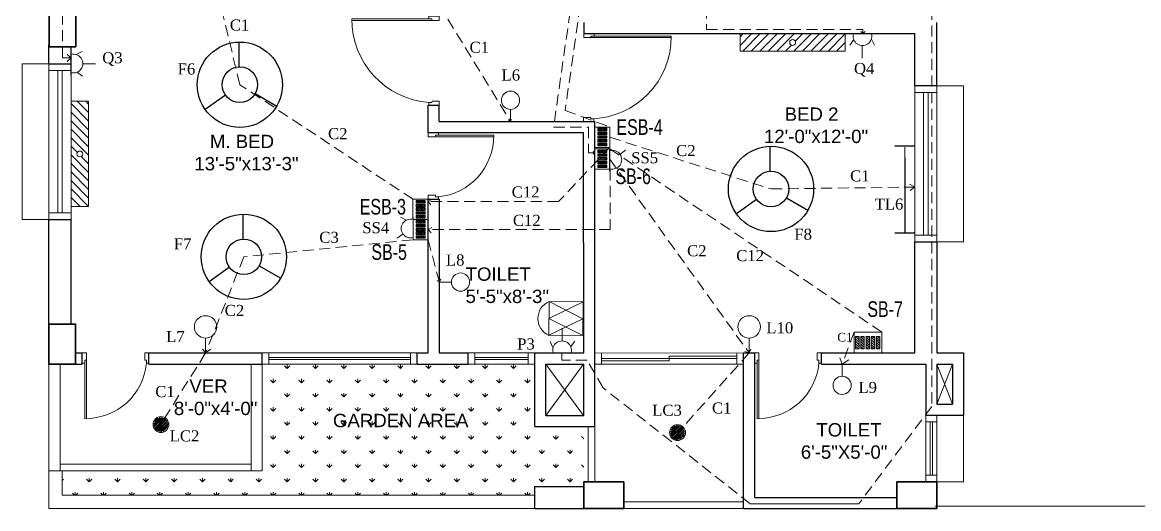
# Model space of a CAD drawing. Header units: inches. Extents: x -2030 to 2685, y 12 to 1110.
# Drawn here: x 1674 to 2176, y 291 to 510 of the extents above; entities that cross this region are included whole.
import ezdxf

# ---------------------------------------------------------------- set-up
doc = ezdxf.new("R2010")
doc.units = ezdxf.units.IN
doc.header["$LTSCALE"] = 20
doc.header["$MEASUREMENT"] = 0
doc.linetypes.add('DASHED', pattern=[0.75, 0.5, -0.25])
doc.linetypes.add('HIDDEN', pattern=[0.375, 0.25, -0.125])
for name, color, linetype, lineweight in [('BOUNDARY', 12, 'Continuous', 30), ('CKT', 10, 'Continuous', 20), ('Conduit', 104, 'HIDDEN', 5), ('E-FITTTINGS', 6, 'Continuous', 20), ('FIX', 32, 'Continuous', 15), ('Has', 175, 'Continuous', 9), ('PLANTS', 84, 'Continuous', 0), ('RAILING', 12, 'Continuous', 0), ('s t column', 1, 'Continuous', 35), ('SUNSADE', 54, 'Continuous', 9), ('TEXT', 7, 'Continuous', 5), ('WALL', 7, 'Continuous', 30), ('WINDOW', 150, 'Continuous', 0)]:
    doc.layers.add(name, color=color, linetype=linetype, lineweight=lineweight)
doc.layers.add('FAN', color=5, linetype='Continuous')
doc.layers.add('HATCH', color=7, linetype='Continuous', lineweight=13, true_color=0x422a0b)
doc.layers.add('TILES2', color=7, linetype='Continuous', lineweight=20, true_color=0xa8a8a8)
doc.styles.add('ARIAL', font='arial.ttf')
doc.styles.get("Standard").update_dxf_attribs({"font": 'times.ttf'})
doc.styles.add('STYLE2', font='swisscl.ttf')
pattern_1 = [(135, (6278.06025, 3447.2137), (-0.55242717, -0.55242717), [])]

# ---------------------------------------------------------------- blocks, each defined once
blk = doc.blocks.new('dhhjj')
at = {"layer": 'FIX'}
for p, q in [((61441.53, -23874.25), (61442.49, -23869.71)), ((61442.49, -23869.71), (61444.31, -23870.1)), ((61444.31, -23870.1), (61443.63, -23873.28)), ((61442.95, -23873.13), (61435.45, -23908.44)), ((61443.63, -23873.28), (61436.13, -23908.59)), ((61442.66, -23874.49), (61441.53, -23874.25)), ((61442.95, -23873.13), (61442.66, -23874.49)), ((61443.63, -23873.28), (61442.95, -23873.13)), ((61479.81, -23877.6), (61479.13, -23880.78)), ((61479.13, -23880.78), (61479.81, -23880.93)), ((61479.81, -23880.93), (61479.52, -23882.29)), ((61479.52, -23882.29), (61480.66, -23882.53)), ((61481.62, -23877.99), (61479.81, -23877.6)), ((61480.66, -23882.53), (61481.62, -23877.99)), ((61480.66, -23882.53), (61481.62, -23877.99))]:
    blk.add_line(p, q, dxfattribs=at)
at = {"layer": 'FIX', "extrusion": (0, 0, -1)}
blk.add_ellipse((61443.32, -23871.35), major_axis=(-6.12, 37.43), ratio=0.996398, start_param=2.024942, end_param=3.514274, dxfattribs=at)
blk = doc.blocks.new('lkjhgf')
at = {"layer": 'FIX'}
for p, q in [((139191.72, -23279.61), (139191.72, -23274.96)), ((139191.72, -23274.96), (139193.57, -23274.96)), ((139192.88, -23278.21), (139192.88, -23304.54)), ((139193.57, -23278.21), (139192.88, -23278.21)), ((139192.88, -23278.21), (139192.88, -23279.61)), ((139193.57, -23274.96), (139193.57, -23278.21)), ((139193.57, -23278.21), (139193.57, -23304.55)), ((139221.72, -23274.96), (139219.86, -23274.96)), ((139219.86, -23274.96), (139219.86, -23278.21)), ((139219.86, -23278.21), (139220.56, -23278.21)), ((139220.56, -23278.21), (139220.56, -23279.61)), ((139221.72, -23279.61), (139221.72, -23274.96)), ((139221.72, -23279.61), (139221.72, -23274.96)), ((139192.88, -23279.61), (139191.72, -23279.61)), ((139220.56, -23279.61), (139221.72, -23279.61))]:
    blk.add_line(p, q, dxfattribs=at)
at = {"layer": 'FIX', "extrusion": (0, 0, -1)}
blk.add_ellipse((139193.57, -23278.21), major_axis=(25.44, 9.57), ratio=0.964016, start_param=0.424801, end_param=1.944264, dxfattribs=at)
blk = doc.blocks.new('nbgvf')
at = {"layer": 'FIX'}
for p, q in [((-14785.87, -6890.97), (-14785.87, -6886.33)), ((-14785.87, -6886.33), (-14784.01, -6886.33)), ((-14785.87, -6890.97), (-14785.87, -6886.33)), ((-14784.01, -6886.33), (-14784.01, -6889.58)), ((-14748.15, -6886.37), (-14748.15, -6889.62)), ((-14746.29, -6886.37), (-14748.15, -6886.37)), ((-14746.29, -6891.01), (-14746.29, -6886.37)), ((-14784.71, -6890.97), (-14785.87, -6890.97)), ((-14784.71, -6889.58), (-14784.71, -6890.97)), ((-14784.01, -6889.58), (-14784.71, -6889.58)), ((-14748.15, -6889.62), (-14748.15, -6925.72)), ((-14748.15, -6889.62), (-14747.45, -6889.62)), ((-14747.45, -6889.62), (-14747.45, -6925.71)), ((-14747.45, -6889.62), (-14747.45, -6891.01)), ((-14747.45, -6891.01), (-14746.29, -6891.01))]:
    blk.add_line(p, q, dxfattribs=at)
blk.add_ellipse((-14747.45, -6887.8), major_axis=(13.8, 35.44), ratio=0.977436, start_param=1.981398, end_param=3.520538, dxfattribs=at)
blk = doc.blocks.new('SB')
at = {"layer": 'CKT', "linetype": 'Continuous', "lineweight": -3}
h = blk.add_hatch(dxfattribs=at)
h.set_pattern_fill('ANSI31', color=8, scale=6.25, angle=450, style=0)
h.set_pattern_definition(pattern_1)
h.paths.add_polyline_path([(-4.02, 7.42), (-5.58, 7.42), (-5.58, 1.84), (-4.02, 1.84)])
h = blk.add_hatch(dxfattribs=at)
h.set_pattern_fill('ANSI31', color=8, scale=6.25, angle=450, style=0)
h.set_pattern_definition(pattern_1)
h.paths.add_polyline_path([(-1.68, 7.42), (-3.24, 7.42), (-3.24, 1.84), (-1.68, 1.84)])
h = blk.add_hatch(dxfattribs=at)
h.set_pattern_fill('ANSI31', color=8, scale=6.25, angle=450, style=0)
h.set_pattern_definition(pattern_1)
h.paths.add_polyline_path([(3.01, 7.42), (1.45, 7.42), (1.45, 1.84), (3.01, 1.84)])
h = blk.add_hatch(dxfattribs=at)
h.set_pattern_fill('ANSI31', color=8, scale=6.25, angle=450, style=0)
h.set_pattern_definition(pattern_1)
h.paths.add_polyline_path([(5.35, 7.42), (3.79, 7.42), (3.79, 1.84), (5.35, 1.84)])
at = {"layer": 'E-FITTTINGS', "linetype": 'Continuous'}
h = blk.add_hatch(dxfattribs=at)
h.set_pattern_fill('ANSI31', color=256, scale=6.25, angle=450, style=0)
h.set_pattern_definition(pattern_1)
h.paths.add_polyline_path([(0.67, 7.42), (-0.9, 7.42), (-0.9, 1.84), (0.67, 1.84)])
for p, q in [((-6.25, 9.38), (6.25, 9.38)), ((-6.25, 0), (-6.25, 9.38)), ((-5.58, 7.42), (-4.02, 7.42)), ((-5.58, 1.84), (-5.58, 7.42)), ((-4.02, 7.42), (-4.02, 1.84)), ((-3.24, 7.42), (-1.68, 7.42)), ((-3.24, 1.84), (-3.24, 7.42)), ((-1.68, 7.42), (-1.68, 1.84)), ((-0.9, 7.42), (0.67, 7.42)), ((-0.9, 1.84), (-0.9, 7.42)), ((0.67, 7.42), (0.67, 1.84)), ((1.45, 7.42), (3.01, 7.42)), ((1.45, 1.84), (1.45, 7.42)), ((3.01, 7.42), (3.01, 1.84)), ((3.79, 7.42), (5.35, 7.42)), ((3.79, 1.84), (3.79, 7.42)), ((5.35, 7.42), (5.35, 1.84)), ((6.25, 9.38), (6.25, 0)), ((6.25, 0), (-6.25, 0)), ((-4.02, 1.84), (-5.58, 1.84)), ((-1.68, 1.84), (-3.24, 1.84)), ((0.67, 1.84), (-0.9, 1.84)), ((3.01, 1.84), (1.45, 1.84)), ((5.35, 1.84), (3.79, 1.84))]:
    blk.add_line(p, q, dxfattribs=at)
blk = doc.blocks.new('etl')
at = {"linetype": 'Continuous'}
h = blk.add_hatch(dxfattribs=at)
h.set_pattern_fill('ANSI31', color=256, scale=22, style=0)
h.set_pattern_definition([(45, (-25082.984, -11591.9777), (-1.94454365, 1.94454365), [])])
h.paths.add_polyline_path([(-4, -24), (4, -24), (4, 24), (-4, 24)])
h.paths.add_polyline_path([(1.33, 0, -1), (-1.33, 0, -1)], flags=16)
blk.add_lwpolyline([(4, 24), (-4, 24), (-4, -24), (4, -24)], close=True, dxfattribs=at)
blk.add_circle((0, 0), 1.33, dxfattribs=at)
blk = doc.blocks.new('WL')
at = {"linetype": 'Continuous'}
for p, q in [((0, 6.7), (0, 0)), ((-1.15, 0), (1.15, 0))]:
    blk.add_line(p, q, dxfattribs=at)
blk.add_circle((0, 11.74), 5.04, dxfattribs=at)
blk = doc.blocks.new('CFL')
blk.add_line((0, 0), (-5.34, 0))
at = {"layer": 'FAN'}
for p, q in [((-5.34, 4.49), (-5.34, -4.49)), ((0, 0), (33.67, 0)), ((33.67, 4.49), (33.67, -4.49))]:
    blk.add_line(p, q, dxfattribs=at)
blk = doc.blocks.new('Fan')
at = {"layer": 'FAN'}
for p, q in [((-0.34, 7.99), (-0.34, 19.18)), ((-6.5, -4.67), (-15.58, -11.19)), ((6.93, -4), (16.62, -9.59))]:
    blk.add_line(p, q, dxfattribs=at)
for radius in [19.18, 8]:
    blk.add_circle((0, 0), radius, dxfattribs=at)
blk = doc.blocks.new('Power_ckt_ac')
at = {"layer": 'E-FITTTINGS'}
blk.add_line((0.04, -5.44), (0.04, -11.13), dxfattribs=at)
for points in [[(-5.05, 0), (5.05, 0)], [(-5.56, -5.3), (-3.69, -2.73)], [(5.49, -5.2), (4.25, -2.5)]]:
    blk.add_lwpolyline(points, dxfattribs=at)
blk.add_arc((0.12, -1.25), 4.21, 165.4416, 14.5584, dxfattribs=at)
blk = doc.blocks.new('Sb_')
at = {"layer": 'E-FITTTINGS', "linetype": 'Continuous', "lineweight": -3, "xscale": -0.7259999999951106, "yscale": 0.7259999999660067, "zscale": 0.7260000000000001, "rotation": 90}
blk.add_blockref('SB', (6.81, 4.54), dxfattribs=at)
blk = doc.blocks.new('Ceil_bulb')
at = {"layer": 'E-FITTTINGS', "linetype": 'Continuous'}
h = blk.add_hatch(dxfattribs=at)
h.set_pattern_fill('ANSI31', color=256, scale=4.269275, style=0)
h.set_pattern_definition([(45, (-6523.17567, 3184.71567), (-0.37735419, 0.37735419), [])])
h.paths.add_polyline_path([(3.54, 0.07, 1), (-2.92, 0.07, 1)])
blk.add_circle((0.3, 0.11), 3.58, dxfattribs=at)
blk = doc.blocks.new('2pin_socket')
at = {"layer": 'E-FITTTINGS'}
for points in [[(-5.8, 8.91), (-3.1, 7.67)], [(0, -1.09), (0, 9)], [(-7.21, -0.42), (-4.64, 1.45)]]:
    blk.add_lwpolyline(points, dxfattribs=at)
blk.add_arc((-1.25, 3.88), 4.21, 75.4416, 284.5584, dxfattribs=at)
blk = doc.blocks.new('geyser')
at = {"layer": 'E-FITTTINGS'}
for p, q in [((0, 15.29), (0, 0)), ((15.15, 15.29), (0, 15.29)), ((0, 0), (7.58, 15.29)), ((0, 15.29), (7.58, 0)), ((7.58, 15.29), (15.15, 0)), ((7.58, 0), (15.15, 15.29)), ((15.15, 0), (15.15, 15.29)), ((0, 0), (15.15, 0))]:
    blk.add_line(p, q, dxfattribs=at)
blk.add_arc((7.57, 12.09), 8.22, 22.8789, 157.0723, dxfattribs=at)

msp = doc.modelspace()

# ---------------------------------------------------------------- hatches: boundary and pattern name
at = {"layer": 'PLANTS', "linetype": 'Continuous', "lineweight": 9, "ltscale": 3}
h = msp.add_hatch(dxfattribs=at)
h.set_pattern_fill('GRASS', color=256, scale=9, style=0)
h.set_pattern_definition([(90, (-104866.839, 20057.1096), (-6.36396103, 6.36396103), [1.6875, -11.0404221]), (45, (-104866.839, 20057.11), (-6.363961, 6.363961), [1.6875, -7.3125]), (135, (-104866.839, 20057.11), (-6.363961, -6.363961), [1.6875, -7.3125])])
h.paths.add_polyline_path([(1911.6, 297.29), (1911.6, 301.29), (1926.6, 301.29), (1926.6, 328.23), (1904.6, 328.23), (1904.6, 356.29), (1781.92, 356.29), (1781.92, 308.29), (1691.92, 308.29), (1691.92, 297.29)])

# ---------------------------------------------------------------- linework, layer by layer
at = {"layer": 'BOUNDARY', "lineweight": 20}
for p, q in [((1685.92, 356.29), (1685.92, 308.29)), ((1685.92, 356.29), (1685.92, 308.29)), ((1690.92, 356.29), (1690.92, 308.29)), ((1690.92, 356.29), (1690.92, 308.29)), ((1776.92, 356.29), (1776.92, 308.29)), ((1776.92, 356.29), (1776.92, 308.29)), ((1781.92, 356.29), (1781.92, 308.29)), ((1781.92, 356.29), (1781.92, 308.29)), ((1690.92, 308.29), (1685.92, 308.29)), ((1690.92, 308.29), (1685.92, 308.29)), ((1690.92, 311.29), (1776.92, 311.29)), ((1690.92, 311.29), (1776.92, 311.29)), ((1690.92, 308.29), (1776.92, 308.29)), ((1690.92, 308.29), (1776.92, 308.29)), ((1776.92, 308.29), (1781.92, 308.29)), ((1776.92, 308.29), (1781.92, 308.29)), ((1944.6, 294.29), (1998.58, 294.29)), ((1944.6, 294.29), (1998.58, 294.29)), ((1944.6, 291.29), (1998.58, 291.29)), ((1944.6, 291.29), (1998.58, 291.29))]:
    msp.add_line(p, q, dxfattribs=at)
at = {"layer": 'Conduit'}
for p, q in [((1981.82, 644.23), (1981.82, 506.83)), ((1937.35, 633.5), (1913.06, 462.86)), ((2083.3, 636.1), (2083.3, 337.28)), ((1691.95, 521.47), (1691.95, 493.96)), ((1861.53, 517.8), (1893.67, 465.4)), ((1981.82, 506.83), (2052.24, 506.83)), ((2052.27, 504.94), (2051.27, 505.87)), ((2052.23, 504.97), (2053.29, 505.89)), ((2052.24, 506.83), (2052.24, 504.98)), ((1691.97, 494.01), (1695.94, 494.01)), ((1695.91, 494.01), (1694.03, 492.32)), ((1695.94, 494.01), (1694.18, 495.58)), ((1893.67, 465.4), (1892.72, 465.93)), ((1892.73, 465.4), (1892.73, 465.4)), ((1893.66, 465.41), (1893.98, 466.39)), ((1913.06, 462.86), (1928.81, 462.86)), ((1928.81, 462.86), (1928.81, 451.33)), ((1695.92, 456.29), (1695.92, 456.29)), ((1938.4, 453.05), (2060.83, 370.66)), ((2075.58, 438.79), (2075.58, 453.46)), ((1695.92, 434.52), (1695.92, 450.49)), ((1928.81, 451.33), (1931.62, 451.33)), ((1931.58, 451.31), (1930.86, 452.05)), ((1931.58, 451.31), (1930.86, 450.63)), ((1938.34, 448.47), (2001.08, 361.29)), ((1938.57, 443.93), (1938.57, 416.75)), ((2075.58, 439.73), (2075.58, 438.79)), ((1861.57, 422.94), (1861.57, 422.94)), ((1861.57, 422.9), (1861.57, 380.88)), ((1856.63, 416.8), (1858.19, 417.65)), ((1849.77, 412.23), (1773.61, 404.55)), ((1856.58, 412.23), (1861.62, 393.17)), ((1856.63, 416.76), (1857.92, 415.34)), ((1938.57, 416.75), (1856.66, 416.75)), ((1773.61, 404.55), (1756.42, 361.29)), ((1861.57, 393.33), (1860.61, 393.94)), ((1861.57, 393.33), (1862.24, 394.45)), ((2048.33, 370.66), (2042.91, 356.29)), ((1756.42, 361.29), (1754.95, 362.96)), ((1756.42, 361.29), (1758.82, 362.96)), ((2001.08, 361.29), (1999.11, 361.94)), ((2001.08, 361.29), (2001.77, 363)), ((1756.42, 361.29), (1736.17, 329.19)), ((1916.83, 358.09), (1916.83, 361.29)), ((1928.09, 358.09), (1916.83, 358.09)), ((1935.4, 345.58), (1928.09, 358.09)), ((2001.08, 361.29), (1969.34, 325.83)), ((2042.91, 356.29), (2041.87, 359.07)), ((2042.91, 356.29), (2045.97, 358.25)), ((2001.54, 293.47), (1935.4, 345.58)), ((2052.18, 343.85), (2052.18, 343.85)), ((2083.3, 337.28), (2050.4, 293.47))]:
    msp.add_line(p, q, dxfattribs=at)
at = {"layer": 'Conduit', "color": 1}
for p, q in [((1939.85, 621.38), (1918.26, 470.41)), ((1771.82, 481.94), (1762.71, 519.73)), ((1849.77, 430.4), (1771.82, 481.94)), ((1918.26, 470.41), (1938.41, 462.85)), ((1938.41, 458.31), (2010.92, 435.05)), ((1938.37, 453.83), (1915.28, 429.36)), ((2075.55, 435.95), (2073.28, 437.15)), ((2010.92, 435.05), (2075.55, 435.89)), ((2075.55, 435.82), (2073.55, 434.29)), ((1915.28, 429.36), (1856.53, 429.36)), ((1856.58, 429.39), (1857.77, 427.94)), ((1856.63, 429.39), (1858.2, 430.31))]:
    msp.add_line(p, q, dxfattribs=at)
at = {"layer": 'E-FITTTINGS'}
for p, q in [((2001.08, 361.29), (2002.23, 361.4)), ((2050.4, 293.47), (2001.54, 293.47))]:
    msp.add_line(p, q, dxfattribs=at)
at = {"layer": 'HATCH', "lineweight": 9, "ltscale": 3}
msp.add_line((1856.57, 430.4), (1856.57, 361.29), dxfattribs=at)
msp.add_line((1856.57, 430.4), (1856.57, 361.29), dxfattribs=at)
at = {"layer": 'RAILING', "linetype": 'ByBlock', "lineweight": 20}
for p, q in [((1928.6, 328.23), (1928.6, 303.29)), ((1931.6, 328.23), (1931.6, 303.29))]:
    msp.add_line(p, q, dxfattribs=at)
at = {"layer": 's t column'}
for points in [[(1685.95, 498.98), (1685.95, 519.98), (1697.95, 519.98), (1697.95, 498.98)], [(1685.95, 498.98), (1685.95, 519.98), (1697.95, 519.98), (1697.95, 498.98)], [(1685.92, 356.29), (1685.92, 374.29), (1697.92, 374.29), (1697.92, 356.29)], [(1685.92, 356.29), (1685.92, 374.29), (1697.92, 374.29), (1697.92, 356.29)], [(1944.6, 291.29), (1926.6, 291.29), (1926.6, 303.29), (1944.6, 303.29)], [(1944.6, 291.29), (1926.6, 291.29), (1926.6, 303.29), (1944.6, 303.29)], [(2085.58, 291.29), (2067.58, 291.29), (2067.58, 303.29), (2085.58, 303.29)], [(2085.58, 291.29), (2067.58, 291.29), (2067.58, 303.29), (2085.58, 303.29)]]:
    msp.add_lwpolyline(points, close=True, dxfattribs=at)
at = {"layer": 'SUNSADE', "ltscale": 3}
for p, q in [((1685.92, 491.3), (1673.92, 491.29)), ((1685.92, 491.3), (1673.92, 491.29)), ((1673.92, 421.29), (1673.92, 491.29)), ((1673.92, 421.29), (1673.92, 491.29)), ((2085.58, 481.4), (2097.58, 481.4)), ((2085.58, 481.4), (2097.58, 481.4)), ((2097.58, 411.29), (2097.58, 481.4)), ((2097.58, 411.29), (2097.58, 481.4)), ((1685.92, 421.29), (1673.92, 421.29)), ((1685.92, 421.29), (1673.92, 421.29)), ((2085.58, 411.29), (2097.58, 411.29)), ((2085.58, 411.29), (2097.58, 411.29)), ((2085.58, 333.29), (2097.58, 333.29)), ((2097.58, 303.29), (2097.58, 333.29)), ((2097.58, 303.29), (2097.58, 333.29)), ((2085.58, 303.29), (2097.58, 303.29)), ((2085.58, 303.29), (2097.58, 303.29))]:
    msp.add_line(p, q, dxfattribs=at)
at = {"layer": 'TEXT'}
for p, q in [((2084.82, 292.38), (2269.92, 292.38)), ((1685.92, 291.29), (2085.58, 291.29))]:
    msp.add_line(p, q, dxfattribs=at)
at = {"layer": 'TILES2', "color": 0, "lineweight": 18, "ltscale": 0.5}
for p, q in [((1926.56, 356.23), (1909.56, 333.17)), ((1909.56, 356.23), (1926.56, 333.17)), ((1926.56, 356.23), (1909.56, 333.17)), ((1909.56, 356.23), (1926.56, 333.17)), ((2092.58, 356.29), (2085.58, 338.29)), ((2085.58, 356.29), (2092.58, 338.29))]:
    msp.add_line(p, q, dxfattribs=at)
at = {"layer": 'WALL'}
for p, q in [((1926.6, 509.98), (1926.6, 504.98)), ((1926.6, 509.98), (1926.6, 504.98)), ((2085.58, 481.4), (2085.58, 509.98)), ((2085.58, 481.4), (2085.58, 509.98)), ((1926.6, 504.98), (2075.57, 504.98)), ((1926.6, 504.98), (2075.57, 504.98)), ((2075.58, 481.4), (2075.57, 504.98)), ((2075.58, 481.4), (2075.57, 504.98)), ((1685.92, 491.3), (1685.92, 499.82)), ((1685.92, 491.3), (1685.92, 499.82)), ((1695.92, 491.29), (1695.92, 498.82)), ((1695.92, 491.29), (1695.92, 498.82)), ((1685.92, 491.3), (1695.92, 491.3)), ((1685.92, 491.3), (1695.92, 491.3)), ((2085.58, 481.4), (2075.58, 481.4)), ((2085.58, 481.4), (2075.58, 481.4)), ((1856.57, 472.73), (1861.57, 472.73)), ((1856.57, 460.4), (1856.57, 472.73)), ((1856.57, 472.73), (1861.57, 472.73)), ((1856.57, 460.4), (1856.57, 472.73)), ((1861.57, 465.4), (1861.57, 472.73)), ((1861.57, 465.4), (1861.57, 472.73)), ((1861.57, 465.4), (1931.6, 465.4)), ((1861.57, 465.4), (1931.6, 465.4)), ((1931.6, 356.28), (1931.6, 465.4)), ((1931.6, 356.28), (1931.6, 465.4)), ((1856.59, 460.4), (1926.58, 460.4)), ((1856.59, 460.4), (1926.58, 460.4)), ((1926.59, 361.29), (1926.58, 460.4)), ((1926.59, 361.29), (1926.58, 460.4)), ((1856.57, 430.4), (1861.57, 430.4)), ((1856.58, 361.29), (1856.57, 430.4)), ((1856.57, 430.4), (1861.57, 430.4)), ((1856.58, 361.29), (1856.57, 430.4)), ((1861.57, 430.4), (1861.57, 361.29)), ((1861.57, 430.4), (1861.57, 361.29)), ((1685.92, 374.29), (1685.92, 421.29)), ((1685.92, 421.29), (1695.92, 421.29)), ((1685.92, 374.29), (1685.92, 421.29)), ((1685.92, 421.29), (1695.92, 421.29)), ((1695.92, 374.29), (1695.92, 421.29)), ((1695.92, 374.29), (1695.92, 421.29)), ((2075.58, 411.29), (2085.58, 411.29)), ((2075.58, 361.29), (2075.58, 411.29)), ((2075.58, 411.29), (2085.58, 411.29)), ((2075.58, 361.29), (2075.58, 411.29)), ((2085.58, 411.29), (2085.58, 361.29)), ((2085.58, 411.29), (2085.58, 361.29)), ((1697.92, 361.29), (1700.92, 361.29)), ((1697.92, 361.29), (1700.92, 361.29)), ((1700.92, 356.29), (1700.92, 361.29)), ((1700.92, 356.29), (1700.92, 361.29)), ((1730.92, 361.29), (1781.92, 361.29)), ((1730.92, 356.29), (1730.92, 361.29)), ((1730.92, 361.29), (1781.92, 361.29)), ((1730.92, 356.29), (1730.92, 361.29)), ((1781.92, 356.29), (1781.92, 361.29)), ((1781.92, 356.29), (1781.92, 361.29)), ((1851.58, 361.29), (1856.58, 361.29)), ((1851.58, 356.29), (1851.58, 361.29)), ((1851.58, 361.29), (1856.58, 361.29)), ((1851.58, 356.29), (1851.58, 361.29)), ((1861.57, 361.29), (1874.58, 361.29)), ((1861.57, 361.29), (1874.58, 361.29)), ((1874.58, 356.29), (1874.58, 361.29)), ((1874.58, 356.29), (1874.58, 361.29)), ((1904.58, 361.29), (1926.59, 361.29)), ((1904.58, 361.29), (1904.58, 361.29)), ((1904.58, 361.29), (1926.59, 361.29)), ((1904.58, 361.29), (1904.58, 361.29)), ((1904.6, 328.23), (1904.6, 361.29)), ((1904.6, 328.23), (1904.6, 361.29)), ((1998.58, 291.29), (1998.58, 361.29)), ((1998.58, 361.29), (2003.58, 361.29)), ((1998.58, 291.29), (1998.58, 361.29)), ((1998.58, 361.29), (2003.58, 361.29)), ((2003.58, 296.29), (2003.58, 361.29)), ((2003.58, 296.29), (2003.58, 361.29)), ((2033.58, 361.29), (2075.58, 361.29)), ((2033.58, 356.29), (2033.58, 361.29)), ((2033.58, 361.29), (2075.58, 361.29)), ((2033.58, 356.29), (2033.58, 361.29)), ((2085.58, 361.29), (2097.58, 361.29)), ((2085.58, 361.29), (2097.58, 361.29)), ((2097.58, 361.29), (2097.58, 333.29)), ((1695.92, 356.29), (1700.92, 356.29)), ((1695.92, 356.29), (1700.92, 356.29)), ((1730.92, 356.29), (1781.92, 356.29)), ((1730.92, 356.29), (1781.92, 356.29)), ((1851.58, 356.29), (1874.58, 356.28)), ((1851.58, 356.29), (1874.58, 356.28)), ((1909.58, 356.29), (1926.6, 356.29)), ((1909.58, 356.29), (1926.6, 356.29)), ((1909.6, 333.23), (1909.6, 356.29)), ((1909.6, 333.23), (1909.6, 356.29)), ((1926.6, 333.23), (1926.6, 356.29)), ((1926.6, 333.23), (1926.6, 356.29)), ((1931.6, 328.23), (1931.6, 356.29)), ((1931.6, 328.23), (1931.6, 356.29)), ((2003.58, 356.29), (2003.58, 356.29)), ((2003.58, 356.29), (2003.58, 356.29)), ((2033.58, 356.29), (2080.58, 356.29)), ((2033.58, 356.29), (2080.58, 356.29)), ((2080.58, 356.29), (2080.58, 333.29)), ((2080.58, 356.29), (2080.58, 333.29)), ((2085.58, 356.29), (2085.58, 340.85)), ((2085.58, 356.29), (2085.58, 340.85)), ((2085.58, 356.29), (2092.58, 356.29)), ((2085.58, 356.29), (2092.58, 356.29)), ((2085.58, 356.29), (2085.58, 338.29)), ((2092.58, 356.29), (2092.58, 338.29)), ((2085.58, 338.29), (2092.58, 338.29)), ((1909.58, 333.23), (1926.6, 333.23)), ((1909.58, 333.23), (1926.6, 333.23)), ((2080.58, 333.29), (2085.58, 333.29)), ((2080.58, 333.29), (2097.58, 333.29)), ((1904.6, 328.23), (1931.6, 328.23)), ((1904.6, 328.23), (1931.6, 328.23)), ((1904.6, 291.29), (1904.6, 301.29)), ((1904.6, 301.29), (1926.6, 301.29)), ((1904.6, 291.29), (1904.6, 301.29)), ((1904.6, 301.29), (1926.6, 301.29)), ((2003.58, 296.29), (2067.58, 296.29)), ((2003.58, 296.29), (2067.58, 296.29)), ((1904.6, 291.29), (1926.6, 291.29)), ((1904.6, 291.29), (1926.6, 291.29)), ((1998.58, 291.29), (2070.58, 291.29))]:
    msp.add_line(p, q, dxfattribs=at)
at = {"layer": 'WALL', "lineweight": 20}
for p, q in [((1685.92, 308.29), (1685.92, 291.29)), ((1685.92, 308.29), (1685.92, 291.29)), ((1691.92, 308.29), (1691.92, 297.29)), ((1691.92, 308.29), (1691.92, 297.29)), ((1904.6, 297.29), (1691.92, 297.29)), ((1904.6, 297.29), (1691.92, 297.29)), ((2045.58, 296.29), (2045.58, 296.29)), ((2045.58, 296.29), (2045.58, 296.29)), ((1904.6, 291.29), (1685.92, 291.29)), ((1904.6, 291.29), (1685.92, 291.29))]:
    msp.add_line(p, q, dxfattribs=at)
at = {"layer": 'WINDOW', "lineweight": 13}
for p, q in [((1685.92, 421.29), (1685.92, 491.29)), ((1685.92, 421.29), (1685.92, 491.29)), ((1685.92, 488.3), (1695.92, 488.3)), ((1685.92, 488.3), (1695.92, 488.3)), ((1689.92, 424.29), (1689.92, 488.3)), ((1689.92, 424.29), (1689.92, 488.3)), ((1691.92, 424.29), (1691.92, 488.3)), ((1691.92, 424.29), (1691.92, 488.3)), ((1695.92, 421.29), (1695.92, 491.29)), ((1695.92, 421.29), (1695.92, 491.29)), ((2085.58, 478.4), (2075.57, 478.4)), ((2085.58, 478.4), (2075.57, 478.4)), ((2075.58, 411.29), (2075.58, 481.4)), ((2075.58, 411.29), (2075.58, 481.4)), ((2079.58, 414.29), (2079.58, 478.4)), ((2079.58, 414.29), (2079.58, 478.4)), ((2081.58, 414.29), (2081.58, 478.4)), ((2081.58, 414.29), (2081.58, 478.4)), ((2085.58, 411.29), (2085.58, 481.4)), ((2085.58, 411.29), (2085.58, 481.4)), ((1685.92, 424.29), (1695.92, 424.29)), ((1685.92, 424.29), (1695.92, 424.29)), ((2075.58, 414.29), (2085.58, 414.29)), ((2075.58, 414.29), (2085.58, 414.29)), ((1781.92, 361.29), (1851.58, 361.29)), ((1781.92, 361.29), (1851.58, 361.29)), ((1784.92, 356.29), (1784.92, 361.29)), ((1784.92, 356.29), (1784.92, 361.29)), ((1784.92, 359.29), (1848.58, 359.29)), ((1784.92, 359.29), (1848.58, 359.29)), ((1784.92, 358.29), (1848.58, 358.29)), ((1784.92, 358.29), (1848.58, 358.29)), ((1848.58, 356.29), (1848.58, 361.29)), ((1848.58, 356.29), (1848.58, 361.29)), ((1781.92, 356.29), (1851.58, 356.29)), ((1781.92, 356.29), (1851.58, 356.29)), ((2080.58, 303.29), (2080.58, 333.29)), ((2080.58, 303.29), (2080.58, 333.29)), ((2085.58, 303.29), (2085.58, 333.29)), ((2085.58, 303.29), (2085.58, 333.29)), ((2080.58, 330.29), (2085.58, 330.29)), ((2080.58, 330.29), (2085.58, 330.29)), ((2082.58, 306.29), (2082.58, 330.29)), ((2082.58, 306.29), (2082.58, 330.29)), ((2083.58, 306.29), (2083.58, 330.29)), ((2083.58, 306.29), (2083.58, 330.29)), ((2080.58, 306.29), (2085.58, 306.29)), ((2080.58, 306.29), (2085.58, 306.29))]:
    msp.add_line(p, q, dxfattribs=at)
at = {"layer": 'WINDOW', "lineweight": 20}
for p, q in [((1874.58, 361.29), (1904.58, 361.29)), ((1874.58, 361.29), (1904.58, 361.29)), ((1877.58, 356.29), (1877.58, 361.29)), ((1877.58, 356.29), (1877.58, 361.29)), ((1877.58, 359.29), (1901.58, 359.29)), ((1877.58, 359.29), (1901.58, 359.29)), ((1877.58, 358.29), (1901.58, 358.29)), ((1877.58, 358.29), (1901.58, 358.29)), ((1901.58, 356.29), (1901.58, 361.29)), ((1901.58, 356.29), (1901.58, 361.29)), ((1931.59, 361.28), (1998.58, 361.29)), ((1931.59, 361.28), (1998.58, 361.29)), ((1934.59, 356.29), (1934.59, 361.28)), ((1934.59, 356.29), (1934.59, 361.28)), ((1995.58, 358.79), (1934.59, 358.78)), ((1995.58, 358.79), (1934.59, 358.78)), ((1965.08, 357.79), (1934.59, 357.78)), ((1965.08, 357.79), (1934.59, 357.78)), ((1965.08, 359.8), (1995.58, 359.79)), ((1965.08, 357.8), (1965.08, 359.8)), ((1965.08, 359.8), (1995.58, 359.79)), ((1965.08, 357.8), (1965.08, 359.8)), ((1995.58, 356.29), (1995.58, 361.29)), ((1995.58, 356.29), (1995.58, 361.29)), ((1874.58, 356.29), (1904.58, 356.29)), ((1874.58, 356.29), (1904.58, 356.29)), ((1998.58, 356.29), (1931.59, 356.28)), ((1998.58, 356.29), (1931.59, 356.28))]:
    msp.add_line(p, q, dxfattribs=at)

# ---------------------------------------------------------------- block references
at = {"rotation": 180}
msp.add_blockref('Power_ckt_ac', (1916.98, 361.26), dxfattribs=at)
at = {"layer": 'Conduit'}
for name, p in [('Fan', (1771.82, 481.94)), ('Sb_', (1931.6, 453.77)), ('Sb_', (1931.59, 443.98)), ('Fan', (2010.92, 435.05)), ('Fan', (1773.61, 404.55)), ('2pin_socket', (1849.91, 413.39)), ('SB', (2054.58, 361.29))]:
    msp.add_blockref(name, p, dxfattribs=at)
for name, p, rotation in [('Power_ckt_ac', (1695.73, 491.32), 90), ('2pin_socket', (1938.24, 452.07), 180), ('CFL', (2071.15, 448.91), 270)]:
    msp.add_blockref(name, p, dxfattribs=dict(at, rotation=rotation))
at = {"layer": 'E-FITTTINGS', "linetype": 'Continuous'}
for name, p, xscale, yscale, zscale, rotation in [('etl', (2020.65, 500.95), -0.9873599999991711, 0.9873599999991711, 0.9873600000000001, 270), ('WL', (1861.62, 393.17), 0.8131200000061654, 0.8131200000061654, 0.8131200000000001, 270), ('WL', (2042.91, 356.29), 0.8131200000061654, 0.8131200000061654, 0.8131200000000001, 180)]:
    msp.add_blockref(name, p, dxfattribs=dict(at, xscale=xscale, yscale=yscale, zscale=zscale, rotation=rotation))
at = {"layer": 'E-FITTTINGS'}
for name, p in [('Power_ckt_ac', (2051.94, 504.98)), ('WL', (1756.42, 361.29)), ('WL', (2001.08, 361.29))]:
    msp.add_blockref(name, p, dxfattribs=at)
at = {"layer": 'E-FITTTINGS', "linetype": 'Continuous'}
for name, p, xscale, yscale, zscale in [('WL', (1893.67, 465.4), 0.8131200000061654, 0.8131200000061654, 0.8131200000000001), ('etl', (1699.83, 450.79), -0.9873599999991711, 0.9873599999991711, 0.9873600000000001)]:
    msp.add_blockref(name, p, dxfattribs=dict(at, xscale=xscale, yscale=yscale, zscale=zscale))
at = {"layer": 'E-FITTTINGS', "linetype": 'Continuous', "lineweight": -3, "xscale": -0.7259999999951106, "yscale": 0.7259999999660067, "zscale": 0.7260000000000001, "rotation": 90}
for p in [(1856.57, 425.87), (1856.58, 416.76)]:
    msp.add_blockref('SB', p, dxfattribs=at)
at = {"layer": 'E-FITTTINGS', "rotation": 89.47697983939902}
msp.add_blockref('geyser', (1926.19, 369.09), dxfattribs=at)
at = {"layer": 'Has', "lineweight": 20, "rotation": 282.0000000014281}
msp.add_blockref('dhhjj', (12435.02, 65575.35), dxfattribs=at)
msp.add_blockref('dhhjj', (12435.02, 65575.35), dxfattribs=at)
at = {"layer": 'TEXT'}
for p in [(1736.03, 329), (1968.54, 325.35)]:
    msp.add_blockref('Ceil_bulb', p, dxfattribs=at)
at = {"layer": 'WALL', "lineweight": 20, "rotation": 90}
msp.add_blockref('nbgvf', (-4959.77, 15251.27), dxfattribs=at)
at = {"layer": 'WALL', "lineweight": 20, "xscale": -1, "rotation": 90}
msp.add_blockref('lkjhgf', (-21418.39, 139652.12), dxfattribs=at)
msp.add_blockref('lkjhgf', (-21418.39, 139652.12), dxfattribs=at)
at = {"layer": 'WALL', "lineweight": 20}
for p in [(-137490.8, 23636.25), (-137490.8, 23636.25), (-137188.14, 23636.25), (-137188.14, 23636.25)]:
    msp.add_blockref('lkjhgf', p, dxfattribs=at)

# ---------------------------------------------------------------- texts
at = {"layer": 'TEXT', "linetype": 'DASHED', "style": 'STYLE2'}
for s, p in [('ESB-4', (1941.34, 459.38)), ('SB-6', (1940.86, 437.26)), ('ESB-3', (1825.79, 423.55)), ('SB-5', (1831.03, 403.18)), ('SB-7', (2054.27, 377.51))]:
    msp.add_text(s, height=7.022, dxfattribs=at).set_placement(p)
at = {"layer": 'TEXT'}
msp.add_text('C1', height=3.882, dxfattribs=at).set_placement((2040.74, 366.45))
at = {"layer": 'TEXT', "char_height": 4.973, "attachment_point": 1}
for s, insert, width in [('C1', (1767.32, 511.25), 2.9845), ('C1', (1875.22, 501.28), 4.5761), ('Q3', (1709.89, 496.55), 6.9617), ('F6', (1743.85, 491.51), 4.3575), ('L6', (1889.63, 488.78), 4.3575), ('Q4', (2048.27, 491.74), 6.9617), ('C2', (1811.52, 462.41), 24.7116), ('C2', (1968.2, 454.83), 6.4643), ('SS5', (1947.98, 451.56), 8.1297), ('C1', (2046.51, 443.42), 4.0501), ('C12', (1894.19, 436.19), 4.1069), ('TL6', (2057.55, 430.75), 4.3575), ('C12', (1894.73, 423.42), 4.1069), ('SS4', (1826.95, 420.1), 8.1297), ('F8', (2021.41, 417.17), 4.3575), ('F7', (1742.11, 412.86), 4.3575), ('C3', (1807.59, 415.78), 4.1069), ('C2', (1973.13, 409.76), 11.5129), ('C12', (1995.24, 407.57), 4.1069), ('L8', (1864.6, 405.58), 4.3575), ('C2', (1765.02, 382.92), 10.5357), ('L10', (2008.81, 375.12), 4.3575), ('L7', (1738.66, 371.14), 4.3575), ('P3', (1896.64, 367.83), 6.9617), ('L9', (2050.25, 348.29), 4.3575), ('C1', (1733.78, 346.44), 4.7094), ('LC3', (1957.43, 338.03), 4.3575), ('C1', (1984.34, 339.04), 13.4111), ('LC2', (1740.26, 326.5), 4.3575)]:
    msp.add_mtext(s, dxfattribs=dict(at, insert=insert, width=width))
at = {"layer": 'TEXT', "lineweight": 20, "char_height": 6, "attachment_point": 1, "style": 'ARIAL'}
for s, insert, width in [('    BED 2\\P12\'-0"x12\'-0"  ', (2007.73, 471.7), 48.8834), ('    BED 2\\P12\'-0"x12\'-0"  ', (2007.73, 471.7), 48.8834), ('   M. BED\\P13\'-5"x13\'-3"', (1751.35, 459.43), 45.2608), ('TOILET\\P5\'-5"x8\'-3"', (1873.43, 399.76), 37.3216), ('   VER\\P8\'-0"x4\'-0" ', (1742.14, 349.38), 38.611), ('GARDEN AREA     ', (1813.73, 333.93), 65.5424), ('GARDEN AREA     ', (1813.73, 333.93), 65.5424), ('   TOILET\\P6\'-5"X5\'-0"\\P ', (2024.31, 329.74), 74.6592), ('   TOILET\\P6\'-5"X5\'-0"\\P ', (2024.31, 329.74), 74.6592)]:
    msp.add_mtext(s, dxfattribs=dict(at, insert=insert, width=width))

doc.saveas('drawing.dxf')
